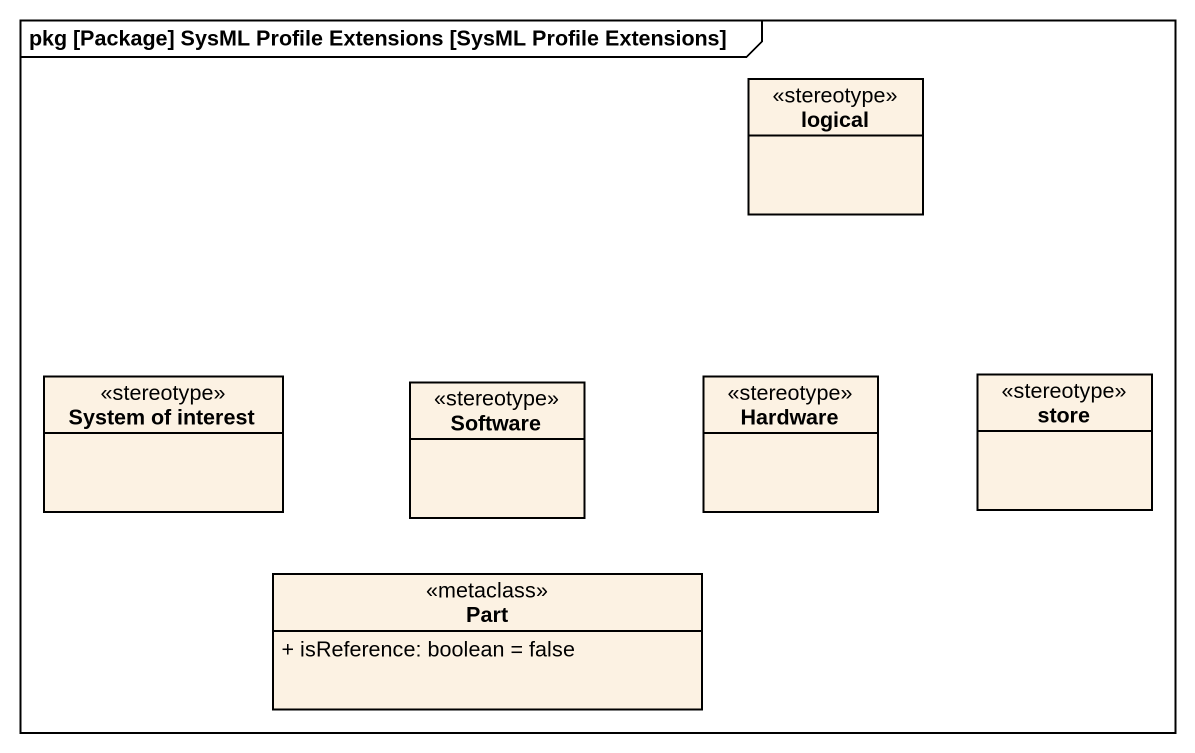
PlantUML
@startuml
mainframe pkg [Package] SysML Profile Extensions [SysML Profile Extensions]
hide circle
hide empty members
skinparam classAttributeIconSize 0
class logical <<stereotype>>
class "System of interest" as System_of_interest <<stereotype>>
class Software <<stereotype>>
class Hardware <<stereotype>>
class store <<stereotype>>
class Part <<metaclass>> {
  + isReference: boolean = false
}
@enduml
